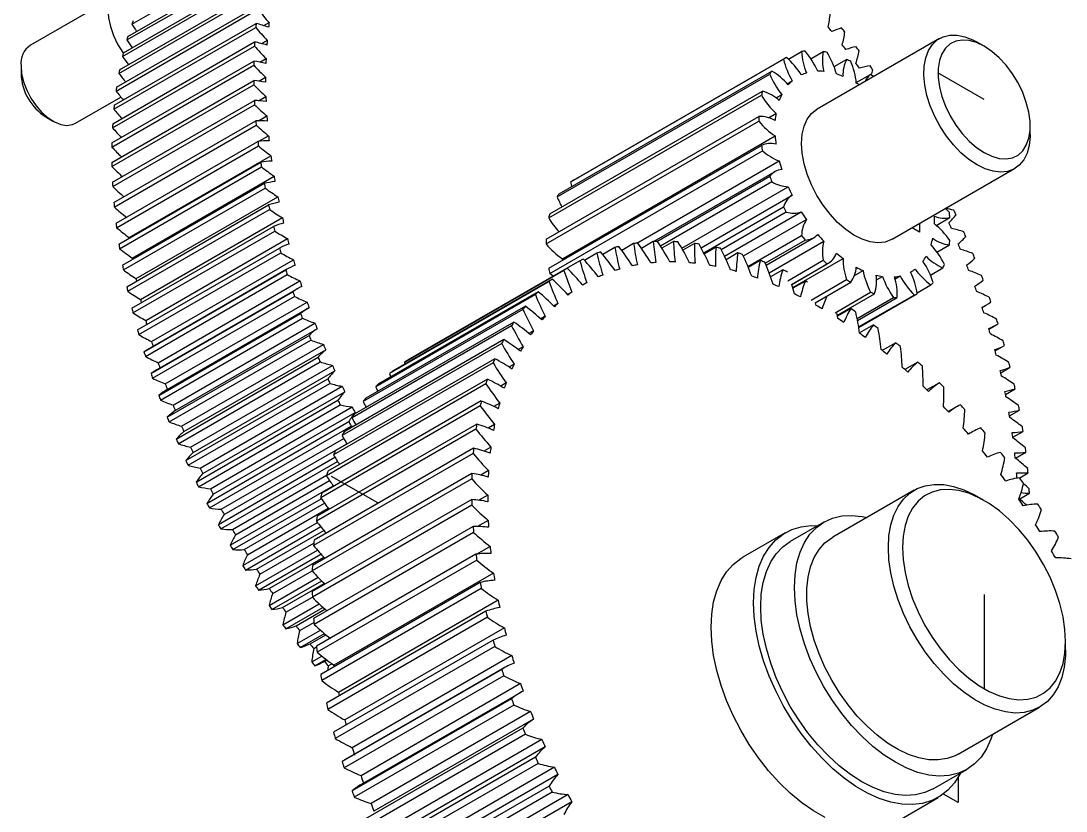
# Model space of a CAD drawing. Header units: millimetres. Extents: x 15 to 205, y 5 to 292.
# Drawn here: x 138.24 to 179.93, y 133.03 to 164.57 of the extents above; entities that cross this region are included whole.
import ezdxf

# ---------------------------------------------------------------- set-up
doc = ezdxf.new("R2010")
doc.units = ezdxf.units.MM

msp = doc.modelspace()

# ---------------------------------------------------------------- linework, layer by layer
at = {"color": 7, "linetype": 'Continuous', "lineweight": 25}
for p, q in [((142.665, 164.433), (148.322, 167.698)), ((142.506, 163.941), (148.163, 167.207)), ((142.465, 163.803), (148.122, 167.069)), ((142.293, 163.148), (147.95, 166.413)), ((142.328, 163.291), (147.985, 166.557)), ((142.15, 162.468), (147.807, 165.733)), ((142.179, 162.616), (147.836, 165.882)), ((141.755, 165.407), (138.619, 163.596)), ((142.058, 161.918), (147.715, 165.184)), ((142.036, 161.765), (147.693, 165.03)), ((141.951, 161.04), (147.608, 164.305)), ((141.967, 161.198), (147.624, 164.464)), ((147.933, 164.375), (148.141, 164.495)), ((174.874, 163.865), (169.995, 161.048)), ((141.895, 160.294), (147.552, 163.56)), ((141.905, 160.457), (147.562, 163.723)), ((147.842, 163.658), (148.066, 163.787)), ((176.657, 163.553), (176.374, 163.716)), ((147.777, 162.919), (148.019, 163.059)), ((160.171, 158.139), (168.656, 163.038)), ((160.282, 158.212), (168.767, 163.11)), ((168.851, 163.036), (169.38, 163.342)), ((169.747, 163.056), (170.237, 163.339)), ((170.672, 162.74), (171.174, 163.029)), ((138.246, 162.772), (138.246, 162.446)), ((141.869, 159.53), (147.526, 162.796)), ((141.872, 159.697), (147.529, 162.962)), ((141.869, 158.918), (147.526, 162.184)), ((147.736, 162.161), (148.001, 162.314)), ((159.625, 157.547), (168.11, 162.445)), ((159.703, 157.666), (168.188, 162.565)), ((168.804, 162.058), (169.001, 162.172)), ((171.559, 162.101), (172.13, 162.431)), ((141.872, 158.748), (147.529, 162.014)), ((159.332, 156.862), (167.817, 161.76)), ((140.419, 160.479), (142.231, 161.525)), ((141.895, 158.123), (147.552, 161.389)), ((147.717, 161.381), (148.012, 161.552)), ((159.291, 156.703), (167.777, 161.601)), ((168.361, 161.492), (168.588, 161.623)), ((141.905, 157.95), (147.562, 161.215)), ((139.236, 160.731), (139.519, 160.568)), ((141.951, 157.314), (147.608, 160.579)), ((147.717, 160.582), (148.051, 160.774)), ((159.192, 155.849), (167.677, 160.748)), ((159.192, 155.661), (167.677, 160.56)), ((168.056, 160.7), (168.357, 160.874)), ((141.967, 157.137), (147.624, 160.403)), ((178.495, 160.042), (178.495, 160.368)), ((142.036, 156.491), (147.693, 159.756)), ((147.732, 159.76), (148.119, 159.983)), ((159.839, 155.075), (168.324, 159.973)), ((142.058, 156.311), (147.715, 159.577)), ((159.291, 154.692), (167.777, 159.591)), ((159.332, 154.487), (167.817, 159.385)), ((142.15, 155.656), (147.807, 158.921)), ((142.558, 155.914), (148.214, 159.18)), ((162.804, 155.695), (168.489, 158.977)), ((142.179, 155.474), (147.836, 158.74)), ((168.315, 158.544), (163.486, 155.756)), ((172.994, 155.852), (177.873, 158.668)), ((142.293, 154.811), (147.95, 158.076)), ((142.682, 155.1), (148.339, 158.366)), ((163.604, 155.761), (168.11, 158.362)), ((163.745, 155.587), (168.188, 158.152)), ((142.328, 154.627), (147.985, 157.893)), ((164.597, 155.495), (168.844, 157.947)), ((165.369, 155.509), (169.001, 157.606)), ((142.465, 153.957), (148.122, 157.222)), ((142.834, 154.277), (148.491, 157.543)), ((142.506, 153.772), (148.163, 157.037)), ((165.477, 155.304), (168.656, 157.139)), ((166.174, 155.441), (168.767, 156.938)), ((166.301, 155.18), (169.365, 156.949)), ((142.665, 153.096), (148.322, 156.362)), ((143.013, 153.446), (148.67, 156.712)), ((167.057, 155.182), (169.571, 156.633)), ((174.083, 156.48), (174.083, 156.139)), ((174.747, 156.402), (175.292, 156.717)), ((142.712, 152.91), (148.369, 156.175)), ((167.237, 154.762), (169.38, 155.999)), ((167.963, 154.819), (169.855, 155.912)), ((174.083, 156.139), (173.788, 156.31)), ((142.893, 152.23), (148.55, 155.496)), ((143.22, 152.609), (148.877, 155.875)), ((161.929, 155.522), (161.448, 155.245)), ((162.68, 155.677), (162.206, 155.404)), ((163.462, 155.755), (162.994, 155.485)), ((164.273, 155.757), (163.807, 155.488)), ((165.108, 155.682), (164.644, 155.414)), ((165.965, 155.531), (165.499, 155.262)), ((167.93, 154.902), (169.518, 155.818)), ((168.08, 154.514), (170.262, 155.774)), ((174.778, 155.338), (175.272, 155.623)), ((142.946, 152.043), (148.603, 155.308)), ((161.214, 155.292), (160.722, 155.008)), ((166.839, 155.305), (166.369, 155.033)), ((169.025, 153.925), (171.03, 155.083)), ((143.454, 151.768), (149.111, 155.034)), ((160.031, 154.696), (153.667, 151.022)), ((160.536, 154.987), (154.172, 151.314)), ((167.728, 155.003), (167.251, 154.728)), ((168.823, 154.196), (170.237, 155.012)), ((168.978, 154.048), (170.392, 154.864)), ((168.986, 154.05), (170.44, 154.889)), ((174.519, 154.422), (175.014, 154.708)), ((143.149, 151.36), (148.806, 154.626)), ((148.849, 154.651), (143.192, 151.385)), ((143.208, 151.172), (148.865, 154.438)), ((159.428, 154.261), (153.064, 150.587)), ((159.899, 154.609), (153.535, 150.935)), ((168.626, 154.629), (168.141, 154.348)), ((169.759, 153.425), (171.174, 154.241)), ((171.49, 154.408), (171.828, 154.603)), ((172.365, 154.227), (172.604, 154.366)), ((173.109, 154.268), (173.311, 154.384)), ((173.72, 154.539), (173.744, 154.553)), ((149.314, 153.898), (143.657, 150.633)), ((143.714, 150.924), (149.371, 154.19)), ((159.306, 154.16), (152.942, 150.486)), ((160.731, 154.068), (160.649, 154.02)), ((169.53, 154.182), (169.034, 153.895)), ((169.922, 153.319), (171.336, 154.136)), ((173.985, 153.71), (174.535, 154.027)), ((143.432, 150.488), (149.089, 153.754)), ((143.496, 150.3), (149.153, 153.566)), ((158.759, 153.64), (152.395, 149.966)), ((158.871, 153.756), (152.507, 150.083)), ((160.215, 153.735), (160.048, 153.639)), ((170.716, 152.919), (172.13, 153.735)), ((170.804, 152.82), (172.29, 153.678)), ((171.592, 152.686), (173.046, 153.525)), ((171.608, 152.605), (173.194, 153.52)), ((171.654, 152.348), (173.865, 153.625)), ((171.658, 152.325), (173.991, 153.672)), ((144.001, 150.079), (149.658, 153.344)), ((144.08, 149.858), (149.736, 153.124)), ((158.26, 153.053), (151.896, 149.379)), ((158.362, 153.184), (151.998, 149.51)), ((159.661, 153.289), (159.489, 153.19)), ((171.343, 153.082), (170.812, 152.776)), ((176.576, 153.13), (176.705, 153.204)), ((143.741, 149.616), (149.398, 152.882)), ((143.811, 149.428), (149.468, 152.694)), ((159.151, 152.776), (158.973, 152.674)), ((144.312, 149.234), (149.969, 152.499)), ((144.398, 149.013), (150.055, 152.279)), ((157.812, 152.401), (151.448, 148.727)), ((157.903, 152.545), (151.539, 148.871)), ((158.687, 152.2), (158.502, 152.093)), ((172.243, 152.433), (171.69, 152.114)), ((176.849, 152.266), (177.17, 152.452)), ((144.076, 148.745), (149.733, 152.011)), ((144.152, 148.558), (149.808, 151.823)), ((157.497, 151.844), (151.133, 148.17)), ((143.149, 151.36), (143.192, 151.385)), ((144.649, 148.391), (150.306, 151.656)), ((144.741, 148.171), (150.398, 151.437)), ((157.417, 151.687), (151.053, 148.013)), ((158.273, 151.562), (158.079, 151.45)), ((173.133, 151.722), (172.596, 151.411)), ((177.097, 151.393), (177.468, 151.607)), ((144.436, 147.877), (150.093, 151.143)), ((144.517, 147.691), (150.174, 150.956)), ((157.076, 150.914), (150.712, 147.24)), ((157.144, 151.083), (150.78, 147.409)), ((153.535, 150.935), (153.556, 150.871)), ((174.011, 150.951), (173.495, 150.653)), ((145.01, 147.551), (150.666, 150.817)), ((145.108, 147.333), (150.764, 150.599)), ((157.909, 150.866), (157.705, 150.748)), ((177.318, 150.522), (177.696, 150.741)), ((144.821, 147.014), (150.478, 150.28)), ((144.907, 146.828), (150.564, 150.094)), ((156.79, 150.084), (150.426, 146.411)), ((156.846, 150.265), (150.482, 146.592)), ((157.597, 150.114), (157.38, 149.989)), ((174.872, 150.124), (174.373, 149.837)), ((145.394, 146.717), (151.051, 149.983)), ((145.498, 146.501), (151.155, 149.766)), ((177.508, 149.656), (177.896, 149.88)), ((145.23, 146.157), (150.887, 149.422)), ((145.321, 145.973), (150.978, 149.238)), ((156.605, 149.395), (150.241, 145.721)), ((157.338, 149.309), (157.106, 149.175)), ((145.801, 145.89), (151.458, 149.156)), ((145.911, 145.675), (151.567, 148.941)), ((156.561, 149.203), (150.198, 145.529)), ((175.578, 149.173), (175.225, 148.969)), ((177.67, 148.796), (178.068, 149.027)), ((145.662, 145.307), (151.319, 148.573)), ((156.422, 148.475), (150.058, 144.801)), ((157.135, 148.456), (156.882, 148.31)), ((145.758, 145.125), (151.415, 148.391)), ((156.391, 148.273), (150.027, 144.599)), ((176.126, 148.13), (176.03, 148.074)), ((177.801, 147.945), (178.211, 148.181)), ((146.23, 145.071), (151.119, 147.894)), ((146.345, 144.859), (151.24, 147.685)), ((146.116, 144.468), (150.765, 147.152)), ((156.279, 147.298), (149.915, 143.625)), ((156.298, 147.509), (149.934, 143.835)), ((156.986, 147.557), (156.708, 147.397)), ((177.913, 147.109), (178.326, 147.347)), ((146.217, 144.288), (150.874, 146.977)), ((146.68, 144.262), (150.431, 146.428)), ((156.232, 146.503), (149.868, 142.829)), ((156.894, 146.617), (156.583, 146.438)), ((178.076, 146.33), (178.411, 146.523)), ((146.591, 143.639), (150.699, 146.01)), ((146.801, 144.053), (150.554, 146.219)), ((156.226, 146.283), (149.862, 142.61)), ((146.697, 143.462), (150.221, 145.496)), ((156.858, 145.639), (156.503, 145.434)), ((173.874, 145.836), (170.621, 143.959)), ((176.657, 145.425), (176.374, 145.589)), ((178.076, 145.488), (178.466, 145.714)), ((147.15, 143.465), (150.354, 145.314)), ((147.276, 143.258), (150.501, 145.12)), ((156.226, 145.459), (149.862, 141.785)), ((156.232, 145.233), (149.868, 141.559)), ((147.087, 142.823), (150.069, 144.544)), ((147.197, 142.648), (150.198, 144.381)), ((156.279, 144.383), (149.915, 140.709)), ((156.879, 144.629), (156.458, 144.386)), ((170.271, 144.565), (168.928, 143.789)), ((147.64, 142.68), (150.323, 144.229)), ((156.298, 144.15), (149.934, 140.476)), ((168.728, 144.136), (167.031, 143.156)), ((147.603, 142.021), (150.068, 143.444)), ((147.771, 142.478), (149.923, 143.72)), ((156.956, 143.589), (156.428, 143.284)), ((147.717, 141.85), (150.207, 143.287)), ((148.148, 141.91), (150.32, 143.164)), ((156.391, 143.279), (150.027, 139.605)), ((156.422, 143.041), (150.058, 139.367)), ((148.284, 141.711), (149.862, 142.622)), ((148.137, 141.235), (150.092, 142.363)), ((148.254, 141.067), (150.239, 142.213)), ((156.561, 142.152), (150.198, 138.478)), ((157.09, 142.524), (150.726, 138.851)), ((148.674, 141.156), (150.337, 142.116)), ((156.605, 141.909), (150.241, 138.236)), ((148.814, 140.962), (149.868, 141.57)), ((157.279, 141.44), (150.915, 137.766)), ((148.689, 140.466), (150.133, 141.299)), ((148.81, 140.302), (150.288, 141.155)), ((149.217, 140.419), (150.368, 141.083)), ((156.79, 141.006), (150.426, 137.333)), ((149.361, 140.23), (149.927, 140.556)), ((156.846, 140.761), (150.482, 137.087)), ((149.257, 139.715), (150.184, 140.251)), ((149.381, 139.556), (150.346, 140.113)), ((149.774, 139.701), (150.405, 140.065)), ((157.523, 140.341), (151.159, 136.667)), ((157.076, 139.848), (150.712, 136.174)), ((179.909, 139.465), (179.909, 139.792)), ((149.922, 139.517), (150.03, 139.579)), ((157.144, 139.6), (150.78, 135.926)), ((157.82, 139.231), (151.456, 135.557)), ((149.84, 138.985), (150.24, 139.216)), ((149.968, 138.831), (150.408, 139.084)), ((150.347, 139.003), (150.442, 139.058)), ((150.498, 138.824), (150.644, 138.909)), ((157.417, 138.68), (151.053, 135.006)), ((157.497, 138.431), (151.133, 134.757)), ((157.547, 138.761), (151.183, 135.087)), ((158.171, 138.115), (151.807, 134.441)), ((158.176, 137.764), (151.813, 134.09)), ((157.812, 137.509), (151.448, 133.836)), ((157.903, 137.26), (151.539, 133.586)), ((175.621, 135.298), (178.873, 137.176)), ((158.572, 136.998), (152.208, 133.324)), ((158.26, 136.34), (151.896, 132.666)), ((158.687, 136.7), (152.323, 133.027)), ((158.362, 136.092), (151.998, 132.418)), ((159.022, 135.885), (152.658, 132.211)), ((159.151, 135.589), (152.787, 131.915)), ((158.759, 135.178), (152.395, 131.504)), ((158.871, 134.931), (152.507, 131.258)), ((159.52, 134.78), (153.156, 131.106)), ((174.627, 133.916), (175.971, 134.692)), ((159.661, 134.488), (153.297, 130.814)), ((175.623, 134.378), (175.623, 133.367)), ((159.306, 134.026), (152.942, 130.353)), ((159.428, 133.783), (153.064, 130.11)), ((160.063, 133.689), (153.699, 130.015)), ((160.215, 133.401), (153.851, 129.727)), ((173.13, 132.59), (174.827, 133.57)), ((175.623, 133.367), (175.034, 133.707))]:
    msp.add_line(p, q, dxfattribs=at)
at = {"color": 7, "linetype": 'Continuous'}
for p, q in [((176.656, 161.43), (174.818, 162.491)), ((150.621, 146.4), (152.459, 145.338)), ((176.656, 141.669), (176.656, 137.913))]:
    msp.add_line(p, q, dxfattribs=at)
at = {"color": 7, "linetype": 'Continuous', "lineweight": 25, "flags": 128}
for points in [[(142.146, 165.979), (142.099, 165.949), (141.934, 165.792), (141.811, 165.579), (141.736, 165.318), (141.711, 165.017), (141.736, 164.688), (141.811, 164.34), (141.934, 163.986), (142.099, 163.638), (142.301, 163.308), (142.324, 163.275)], [(176.374, 158.817), (176.05, 159.032), (175.734, 159.3), (175.432, 159.615), (175.153, 159.967), (174.903, 160.351), (174.687, 160.755), (174.51, 161.172), (174.377, 161.591), (174.291, 162.002), (174.254, 162.396), (174.266, 162.764), (174.328, 163.096), (174.438, 163.386), (174.593, 163.626), (174.79, 163.81), (175.024, 163.935), (175.29, 163.998), (175.581, 163.996), (175.89, 163.931), (176.211, 163.803), (176.374, 163.716)], [(176.656, 159.307), (176.959, 159.161), (177.253, 159.077), (177.531, 159.057), (177.786, 159.102), (178.009, 159.211), (178.196, 159.38), (178.34, 159.605), (178.439, 159.88), (178.489, 160.197), (178.489, 160.547), (178.439, 160.922), (178.34, 161.311), (178.196, 161.702), (178.009, 162.087), (177.786, 162.453), (177.531, 162.792), (177.253, 163.093), (176.959, 163.349), (176.656, 163.553), (176.354, 163.698), (176.059, 163.782), (175.781, 163.802), (175.527, 163.757), (175.304, 163.648), (175.117, 163.479), (174.973, 163.254), (174.874, 162.98), (174.824, 162.663), (174.824, 162.312), (174.874, 161.937), (174.973, 161.549), (175.117, 161.157), (175.304, 160.773), (175.527, 160.406), (175.781, 160.068), (176.059, 159.766), (176.354, 159.51), (176.656, 159.307)], [(138.246, 162.772), (138.272, 162.461), (138.35, 162.133), (138.475, 161.801), (138.642, 161.478), (138.846, 161.179), (139.077, 160.914), (139.326, 160.696), (139.584, 160.532), (139.838, 160.43), (140.08, 160.394), (140.298, 160.425), (140.419, 160.479)], [(172.994, 155.852), (172.962, 155.834), (172.707, 155.74), (172.422, 155.711), (172.115, 155.749), (171.793, 155.852), (171.464, 156.018), (171.136, 156.243), (170.816, 156.521), (170.513, 156.845), (170.233, 157.209), (169.984, 157.602), (169.771, 158.016), (169.6, 158.441), (169.475, 158.865), (169.399, 159.28), (169.373, 159.674), (169.399, 160.039), (169.475, 160.366), (169.6, 160.646), (169.771, 160.873), (169.984, 161.042), (169.995, 161.048)], [(178.495, 160.042), (178.493, 159.949), (178.456, 159.598), (178.37, 159.286), (178.237, 159.02), (178.061, 158.807), (177.845, 158.652), (177.594, 158.558), (177.315, 158.528), (177.014, 158.561), (176.697, 158.659), (176.374, 158.817)], [(160.217, 157.963), (160.198, 158.031), (160.171, 158.139)], [(159.843, 155.011), (159.841, 155.035), (159.839, 155.075)], [(159.47, 154.372), (159.414, 154.416), (159.332, 154.487)], [(169.965, 153.208), (169.939, 153.316), (169.936, 153.328)], [(170.83, 152.685), (170.809, 152.792), (170.789, 152.892)], [(152.942, 150.486), (152.982, 150.376), (152.988, 150.36)], [(152.395, 149.966), (152.44, 149.857), (152.472, 149.783)], [(151.493, 148.378), (151.475, 148.381), (151.415, 148.391)], [(172.838, 143.547), (172.863, 144.016), (172.937, 144.449), (173.059, 144.841), (173.228, 145.186), (173.441, 145.48), (173.695, 145.718), (173.987, 145.896), (174.312, 146.013), (174.667, 146.067), (175.045, 146.057), (175.442, 145.982), (175.852, 145.845), (176.269, 145.648), (176.374, 145.589)], [(173.404, 143.547), (173.429, 143.062), (173.506, 142.554), (173.632, 142.033), (173.806, 141.505), (174.025, 140.981), (174.285, 140.467), (174.583, 139.972), (174.914, 139.504), (175.271, 139.07), (175.651, 138.677), (176.047, 138.332), (176.452, 138.039), (176.861, 137.803), (177.266, 137.628), (177.662, 137.517), (178.041, 137.471), (178.399, 137.492), (178.73, 137.578), (179.028, 137.729), (179.288, 137.943), (179.507, 138.214), (179.681, 138.541), (179.807, 138.917), (179.883, 139.336), (179.909, 139.792), (179.883, 140.277), (179.807, 140.785), (179.681, 141.306), (179.507, 141.833), (179.288, 142.358), (179.028, 142.872), (178.73, 143.367), (178.399, 143.835), (178.041, 144.269), (177.662, 144.661), (177.266, 145.007), (176.861, 145.3), (176.452, 145.536), (176.047, 145.711), (175.651, 145.822), (175.271, 145.868), (174.914, 145.847), (174.583, 145.76), (174.285, 145.609), (174.025, 145.396), (173.806, 145.124), (173.632, 144.798), (173.506, 144.422), (173.429, 144.003), (173.404, 143.547)], [(176.989, 136.088), (176.925, 135.895), (176.752, 135.513), (176.534, 135.182), (176.272, 134.907), (175.971, 134.692), (175.634, 134.539), (175.265, 134.45), (174.87, 134.425), (174.452, 134.467), (174.018, 134.573), (173.572, 134.743), (173.121, 134.974), (172.67, 135.264), (172.224, 135.609), (171.79, 136.004), (171.372, 136.445), (170.977, 136.925), (170.608, 137.44), (170.271, 137.983), (169.97, 138.546), (169.708, 139.122), (169.49, 139.705), (169.317, 140.287), (169.191, 140.861), (169.116, 141.419), (169.09, 141.955), (169.116, 142.462), (169.191, 142.932), (169.317, 143.362), (169.49, 143.744), (169.708, 144.075), (169.97, 144.349), (170.271, 144.565), (170.608, 144.718), (170.977, 144.807), (171.372, 144.831), (171.79, 144.79), (171.99, 144.749)], [(175.714, 134.543), (175.692, 134.501), (175.473, 134.151), (175.211, 133.856), (174.909, 133.62), (174.57, 133.445), (174.198, 133.333), (173.798, 133.286), (173.374, 133.304), (172.931, 133.387), (172.475, 133.535), (172.011, 133.744), (171.544, 134.014), (171.08, 134.34), (170.623, 134.72), (170.181, 135.147), (169.757, 135.618), (169.357, 136.128), (168.985, 136.669), (168.646, 137.235), (168.344, 137.821), (168.081, 138.418), (167.863, 139.021), (167.69, 139.622), (167.565, 140.214), (167.489, 140.79), (167.464, 141.343), (167.489, 141.867), (167.565, 142.355), (167.69, 142.803), (167.863, 143.204), (168.081, 143.554), (168.344, 143.849), (168.646, 144.086), (168.985, 144.261), (169.357, 144.373), (169.757, 144.42), (170.014, 144.416)], [(175.621, 135.298), (175.507, 135.238), (175.182, 135.121), (174.828, 135.068), (174.45, 135.078), (174.053, 135.152), (173.643, 135.289), (173.226, 135.487), (172.807, 135.743), (172.393, 136.054), (171.989, 136.414), (171.6, 136.82), (171.234, 137.266), (170.893, 137.744), (170.584, 138.249), (170.311, 138.773), (170.077, 139.31), (169.885, 139.85), (169.739, 140.388), (169.641, 140.915), (169.592, 141.424), (169.592, 141.908), (169.641, 142.359), (169.739, 142.773), (169.885, 143.142), (170.077, 143.462), (170.311, 143.728), (170.584, 143.937), (170.621, 143.959)], [(174.627, 133.916), (174.29, 133.763), (173.922, 133.674), (173.526, 133.65), (173.109, 133.691), (172.674, 133.797), (172.229, 133.967), (171.777, 134.199), (171.326, 134.488), (170.881, 134.833), (170.446, 135.228), (170.029, 135.669), (169.633, 136.15), (169.264, 136.665), (168.927, 137.207), (168.626, 137.77), (168.365, 138.347), (168.146, 138.93), (167.973, 139.512), (167.848, 140.086), (167.772, 140.644), (167.747, 141.18), (167.772, 141.686), (167.848, 142.157), (167.973, 142.586), (168.146, 142.969), (168.365, 143.299), (168.626, 143.574), (168.927, 143.789), (168.928, 143.789)], [(179.909, 139.465), (179.903, 139.227), (179.853, 138.775), (179.755, 138.362), (179.609, 137.992), (179.418, 137.673), (179.184, 137.406), (178.91, 137.198), (178.601, 137.05), (178.261, 136.964), (177.894, 136.942), (177.506, 136.985), (177.102, 137.091), (176.688, 137.258), (176.269, 137.486), (175.852, 137.77), (175.442, 138.106), (175.045, 138.49), (174.667, 138.916), (174.312, 139.379), (173.987, 139.871), (173.695, 140.387), (173.441, 140.918), (173.228, 141.458), (173.059, 141.998), (172.937, 142.531), (172.863, 143.05), (172.838, 143.547)], [(170.314, 132.765), (169.847, 133.034), (169.382, 133.361), (168.926, 133.74), (168.484, 134.168), (168.06, 134.639), (167.66, 135.148), (167.288, 135.689), (166.949, 136.256), (166.646, 136.841), (166.384, 137.439), (166.166, 138.042), (165.993, 138.642), (165.868, 139.234), (165.792, 139.81), (165.767, 140.363), (165.792, 140.887), (165.868, 141.376), (165.993, 141.823), (166.166, 142.224), (166.384, 142.575), (166.646, 142.87), (166.949, 143.106), (167.031, 143.156)], [(150.726, 138.851), (150.731, 138.815), (150.735, 138.788)]]:
    msp.add_lwpolyline(points, dxfattribs=at)
at = {"color": 7, "linetype": 'Continuous', "lineweight": 25}
for centre, radius, start, end in [((158.442, 173.563), 13.724, 218.4427, 221.3584), ((164.286, 165.545), 6.274, 348.743, 353.6567), ((153.983, 160.5), 11.981, 160.1682, 160.8397), ((155.156, 172.41), 14.82, 212.5637, 213.9038), ((164.919, 162.648), 17.391, 174.0086, 174.5324), ((157.842, 172.88), 13.352, 219.9583, 222.9279), ((146.233, 159.05), 5.589, 70.2876, 75.595), ((164.267, 162.434), 16.257, 172.7175, 173.3666), ((143.761, 142.723), 34.324, 38.5974, 38.9918), ((171.808, 161.431), 2.968, 106.1828, 114.2776), ((142.844, 142.136), 35.806, 37.88, 38.2037), ((154.872, 160.212), 12.916, 163.2202, 163.8589), ((165.35, 165.019), 5.824, 345.9766, 351.1402), ((139.142, 162.863), 0.901, 125.5137, 185.7985), ((154.613, 172.002), 14.656, 214.0161, 215.4861), ((166.187, 162.548), 18.662, 176.3917, 176.8915), ((157.244, 172.135), 12.94, 221.5002, 224.5324), ((146.536, 158.642), 5.183, 73.005, 78.5863), ((165.468, 162.313), 17.464, 175.1606, 175.7794), ((143.189, 142.275), 35.051, 37.0999, 37.4889), ((172.191, 160.543), 3.059, 102.0575, 109.99), ((142.296, 141.719), 36.494, 36.3919, 36.7115), ((155.851, 159.95), 13.929, 166.1227, 166.73), ((154.052, 171.528), 14.439, 215.4787, 217.0863), ((166.721, 162.24), 18.719, 177.491, 178.0819), ((169.698, 161.562), 1.806, 121.0078, 125.2339), ((171.792, 163.787), 3.225, 193.44, 210.0589), ((166.722, 160.762), 3.114, 31.9336, 48.9451), ((169.766, 161.315), 2.063, 96.9078, 100.7748), ((172.055, 163.491), 2.679, 183.1855, 202.0067), ((166.899, 161.173), 3.414, 23.9077, 39.9033), ((172.184, 163.004), 1.975, 170.2409, 193.3348), ((169.717, 160.364), 3.021, 77.0758, 80.075), ((167.586, 161.573), 3.3, 15.3532, 31.7187), ((172.357, 162.425), 1.328, 152.9593, 183.1161), ((169.174, 158.865), 4.619, 62.0931, 64.3526), ((166.38, 164.449), 5.402, 343.067, 348.4963), ((156.914, 159.721), 15.017, 168.8827, 169.4604), ((167.502, 162.497), 19.978, 178.6668, 179.1443), ((156.653, 171.329), 12.495, 223.0727, 226.1765), ((146.838, 158.205), 4.807, 75.8632, 81.7315), ((168.761, 161.816), 2.813, 5.4939, 23.7092), ((142.703, 141.914), 35.656, 35.6209, 36.0055), ((172.553, 159.617), 3.184, 98.0533, 105.777), ((141.842, 141.391), 37.054, 34.9203, 35.2366), ((167.173, 163.894), 5.214, 343.3604, 345.6625), ((140.381, 162.535), 2.136, 182.395, 237.5996), ((153.472, 170.985), 14.168, 216.9554, 218.7102), ((168.852, 162.497), 21.329, 180.8422, 181.2994), ((147.14, 157.737), 4.464, 78.8697, 85.0355), ((168.014, 162.215), 20.013, 179.7174, 180.2826), ((170.018, 161.278), 2.237, 144.8828, 148.547), ((171.281, 163.739), 3.425, 202.1943, 218.1547), ((166.925, 160.398), 2.508, 40.0743, 59.7437), ((170.067, 160.961), 1.613, 131.3668, 139.3228), ((170.012, 161.01), 1.542, 106.6072, 114.8075), ((170.072, 160.512), 2.046, 84.6634, 91.4537), ((169.849, 159.458), 3.126, 67.7946, 72.9118), ((172.612, 161.825), 0.775, 128.5128, 154.8256), ((168.151, 157.278), 6.51, 51.0897, 52.3232), ((158.054, 159.53), 16.173, 171.5085, 172.0583), ((152.866, 170.363), 13.828, 218.4487, 220.3649), ((156.075, 170.465), 12.019, 224.6804, 227.8656), ((171.059, 160.848), 3.368, 164.2951, 167.0844), ((167.309, 160.033), 1.8, 49.0276, 73.6069), ((169.244, 158.233), 4.495, 57.3067, 58.9742), ((170.226, 162.548), 22.703, 182.9264, 183.365), ((147.443, 157.237), 4.154, 82.0311, 88.5004), ((169.336, 162.24), 21.335, 181.8483, 182.3898), ((170.547, 163.218), 3.207, 210.2754, 226.9541), ((170.617, 160.619), 2.264, 153.6815, 160.0274), ((159.262, 159.383), 17.391, 174.0086, 174.5324), ((152.264, 169.683), 13.456, 219.9649, 222.0545), ((155.516, 169.547), 11.519, 226.3283, 229.6051), ((147.752, 156.705), 3.877, 85.3519, 92.1254), ((171.609, 162.648), 24.09, 184.9273, 185.3488), ((170.673, 162.313), 22.675, 183.8917, 184.4117), ((172.768, 160.654), 5.091, 178.9412, 181.0588), ((167.724, 159.554), 1.195, 59.8575, 92.2435), ((169.756, 162.204), 2.65, 218.3396, 237.2957), ((171.79, 160.328), 3.476, 170.9558, 175.7233), ((160.53, 159.282), 18.662, 176.3917, 176.8915), ((151.662, 168.937), 13.042, 221.5071, 223.7869), ((154.981, 168.58), 10.999, 228.0217, 231.4009), ((161.845, 159.232), 19.978, 178.6668, 179.1443), ((148.067, 156.141), 3.635, 88.8343, 95.9058), ((172.988, 162.796), 25.477, 186.8522, 187.2583), ((172.013, 162.434), 24.02, 185.8554, 186.3558), ((168.141, 158.861), 0.816, 74.615, 116.516), ((173.368, 160.328), 5.057, 184.0184, 187.7317), ((151.064, 168.128), 12.589, 223.0799, 225.5692), ((154.475, 167.566), 10.465, 229.7659, 233.2592), ((174.701, 160.848), 7.037, 190.2942, 192.0007), ((169.142, 160.809), 1.945, 227.0553, 250.3888), ((163.196, 159.232), 21.329, 180.8422, 181.2994), ((148.392, 155.545), 3.426, 92.477, 99.8322), ((174.348, 162.987), 26.85, 188.7083, 189.1005), ((173.342, 162.598), 25.359, 187.7466, 188.2292), ((174.877, 160.619), 6.595, 194.4166, 197.5272), ((150.476, 167.259), 12.102, 224.6877, 227.4098), ((154.003, 166.512), 9.922, 231.567, 235.1866), ((168.66, 157.948), 0.689, 95.9914, 142.9726), ((164.569, 159.282), 22.703, 182.9264, 183.365), ((148.731, 154.919), 3.252, 96.2747, 103.8902), ((175.675, 163.216), 28.197, 190.5022, 190.8818), ((174.646, 162.802), 26.679, 189.5722, 190.0387), ((161.213, 156.664), 1.806, 121.0078, 125.2339), ((176.237, 161.278), 8.634, 199.7332, 201.2223), ((168.892, 159.251), 1.305, 237.37, 267.8943), ((149.878, 166.302), 11.547, 226.3304, 229.3228), ((153.57, 165.422), 9.375, 233.4312, 237.1904), ((161.533, 156.379), 2.237, 144.8828, 148.547), ((169.433, 156.926), 0.806, 122.383, 164.6411), ((175.822, 160.961), 7.601, 203.3601, 206.1898), ((165.952, 159.383), 24.09, 184.9273, 185.3488), ((149.087, 154.264), 3.112, 100.2174, 108.0601), ((176.956, 163.478), 29.505, 192.2401, 192.6084), ((175.912, 163.041), 27.967, 191.3386, 191.7907), ((162.779, 158.832), 3.406, 202.1802, 209.7191), ((149.324, 165.314), 10.999, 228.0217, 231.4009), ((153.181, 164.301), 8.829, 235.3652, 239.2779), ((162.574, 155.95), 3.368, 164.2951, 167.0844), ((176.885, 161.562), 9.343, 208.2541, 209.6669), ((169.051, 157.764), 0.874, 251.0738, 291.0786), ((175.933, 161.009), 7.722, 211.724, 214.5241), ((175.061, 157.662), 0.974, 246.562, 283.7448), ((170.434, 156.615), 4.242, 357.9125, 2.0875), ((173.244, 154.996), 2.792, 43.4195, 48.0595), ((174.07, 152.077), 5.122, 74.3237, 78.0036), ((173.032, 158.786), 3.185, 314.2331, 321.9559), ((169.245, 156.195), 6.07, 4.9333, 6.8168), ((141.892, 141.301), 37.056, 24.7635, 25.0798), ((167.331, 159.53), 25.477, 186.8522, 187.2583), ((149.463, 153.581), 3.006, 104.2901, 112.3173), ((178.178, 163.766), 30.76, 193.9279, 194.2861), ((177.126, 163.309), 29.211, 193.0519, 193.4911), ((162.148, 158.381), 3.313, 210.4306, 222.4499), ((170.554, 155.991), 1.174, 146.8563, 179.6242), ((172.845, 154.131), 2.961, 34.2704, 51.8675), ((142.775, 141.785), 35.658, 23.9947, 24.3792), ((148.818, 164.301), 10.465, 229.7659, 233.2592), ((152.838, 163.156), 8.288, 237.3762, 241.4571), ((176.531, 161.314), 8.91, 216.625, 218.0831), ((169.506, 156.513), 0.695, 270.9587, 317.6536), ((175.298, 160.511), 6.914, 220.2359, 223.2502), ((174.132, 151.025), 5.4, 71.5084, 76.9388), ((173.653, 158.009), 3.06, 310.0204, 317.9523), ((142.402, 141.53), 36.497, 23.2887, 23.6082), ((168.691, 159.721), 26.85, 188.7083, 189.1005), ((149.865, 152.875), 2.932, 108.4722, 116.6327), ((179.327, 164.072), 31.949, 195.5711, 195.9203), ((178.276, 163.597), 30.397, 194.7177, 195.1454), ((164.282, 155.755), 5.091, 178.9412, 181.0588), ((161.27, 157.305), 2.65, 218.3396, 237.2957), ((163.721, 148.693), 7.061, 103.3908, 104.7037), ((172.166, 157.37), 10.402, 190.2316, 195.0926), ((151.866, 147.659), 12.919, 33.5041, 37.7111), ((163.817, 148.193), 7.57, 97.3873, 98.6407), ((172.31, 156.946), 9.713, 187.5103, 192.5988), ((152.137, 148.064), 13.151, 31.3364, 35.4938), ((163.877, 147.513), 8.252, 91.6959, 92.8792), ((172.429, 156.483), 8.996, 184.6398, 189.9952), ((152.54, 148.474), 13.273, 29.1763, 33.3082), ((172.537, 155.987), 8.268, 181.5963, 187.2621), ((163.869, 146.656), 9.11, 86.3511, 87.4588), ((153.081, 148.879), 13.281, 27.0114, 31.1416), ((172.648, 155.466), 7.543, 178.3542, 184.3776), ((163.766, 145.631), 10.141, 81.365, 82.3963), ((153.763, 149.272), 13.176, 24.8295, 28.9815), ((172.773, 154.922), 6.835, 174.8853, 181.3179), ((163.547, 144.451), 11.341, 76.7323, 77.6896), ((154.583, 149.642), 12.961, 22.6178, 26.8157), ((171.979, 155.337), 1.772, 165.7243, 190.5664), ((171.857, 156.452), 2.807, 342.9402, 348.4392), ((172.055, 153.357), 3.367, 26.276, 42.4204), ((175.471, 157.084), 1.474, 234.112, 262.223), ((171.139, 156.195), 4.172, 352.1304, 354.5487), ((143.331, 142.026), 35.053, 22.5113, 22.9002), ((148.346, 163.246), 9.922, 231.567, 235.1866), ((168.874, 159.517), 26.562, 189.5718, 189.7023), ((152.544, 161.991), 7.759, 239.4717, 243.7364), ((163.623, 149.016), 6.723, 109.6465, 111.003), ((171.987, 157.745), 11.049, 192.8252, 197.4947), ((151.72, 147.263), 12.584, 35.6918, 39.9733), ((172.924, 154.358), 6.158, 171.1603, 178.0565), ((163.195, 143.138), 12.7, 72.4355, 73.3232), ((155.537, 149.978), 12.64, 20.3631, 24.6318), ((170.049, 155.544), 0.761, 296.816, 340.7358), ((174.304, 159.457), 5.464, 229.6619, 233.1884), ((173.51, 155.072), 2.48, 179.7495, 199.572), ((172.724, 156.094), 1.865, 323.1038, 330.3261), ((175.883, 156.678), 2.153, 224.397, 246.1907), ((174.111, 149.849), 5.823, 68.864, 74.0286), ((174.23, 157.233), 2.968, 305.7331, 313.8274), ((143.037, 141.796), 35.809, 21.7965, 22.1202), ((170.018, 159.95), 28.197, 190.5022, 190.8818), ((150.294, 152.146), 2.892, 112.7383, 120.9746), ((179.351, 163.9), 31.513, 196.3413, 196.7589), ((166.215, 155.95), 7.037, 190.2942, 192.0007), ((163.559, 149.171), 6.555, 122.5607, 123.9402), ((151.759, 146.513), 11.636, 40.1789, 44.6899), ((163.558, 149.17), 6.555, 116.0705, 117.45), ((171.76, 158.06), 11.637, 195.3107, 199.8214), ((151.688, 146.881), 12.152, 37.9123, 42.2946), ((163.965, 148.371), 6.555, 106.3225, 107.9982), ((164.062, 147.979), 6.959, 100.1904, 101.8007), ((164.139, 147.416), 7.527, 94.3454, 95.8736), ((164.168, 146.682), 8.262, 88.8338, 90.2699), ((164.118, 145.783), 9.163, 83.6777, 85.0181), ((163.967, 144.729), 10.228, 78.8794, 80.1251), ((173.111, 153.775), 5.522, 167.149, 174.5653), ((162.7, 141.716), 14.206, 68.4498, 69.2736), ((156.619, 150.269), 12.222, 18.0516, 22.417), ((175.481, 160.362), 7.492, 225.5754, 227.2122), ((170.485, 154.796), 1.077, 322.1961, 356.9361), ((173.427, 158.104), 3.849, 240.9955, 245.4502), ((172.991, 155.857), 1.506, 298.9566, 307.2851), ((176.201, 156.325), 2.838, 215.9498, 234.0547), ((171.419, 153.084), 3.376, 17.9468, 34.0621), ((172.547, 155.845), 2.716, 335.2448, 338.4641), ((144.004, 142.297), 34.327, 21.0085, 21.4029), ((147.913, 162.156), 9.375, 233.4312, 237.1904), ((170.168, 159.758), 27.879, 191.3383, 191.54), ((180.392, 164.388), 33.06, 197.1748, 197.5161), ((152.303, 160.813), 7.244, 241.6597, 246.1243), ((163.661, 149.036), 6.724, 129.0075, 130.3639), ((151.919, 146.159), 11.047, 42.5058, 47.1757), ((171.477, 158.305), 12.153, 197.7059, 202.0879), ((163.883, 148.597), 6.314, 112.6699, 114.3879), ((163.696, 143.538), 11.45, 74.4266, 75.5819), ((163.292, 142.23), 12.819, 70.2972, 71.3688), ((173.342, 153.171), 4.937, 162.8222, 170.814), ((162.06, 140.213), 15.84, 64.7467, 65.5128), ((174.293, 158.863), 5.576, 235.9821, 237.9751), ((174.869, 155.175), 3.094, 190.6454, 207.7312), ((170.735, 154.176), 1.633, 342.255, 8.4993), ((172.975, 156.856), 2.517, 255.6191, 261.5317), ((175.813, 155.517), 3.41, 199.7399, 215.7494), ((172.934, 156.063), 1.72, 275.0305, 282.6522), ((170.864, 153.636), 2.332, 357.143, 17.7956), ((176.237, 155.937), 3.312, 207.9455, 224.2682), ((171.039, 153.228), 2.985, 8.5638, 26.0665), ((174.034, 148.664), 6.272, 66.3471, 71.2616), ((143.791, 142.088), 35.001, 20.283, 20.6116), ((171.3, 160.212), 29.505, 192.2401, 192.6084), ((150.756, 151.4), 2.884, 117.0589, 125.3093), ((180.338, 164.208), 32.547, 197.9279, 198.3366), ((171.129, 158.469), 12.585, 200.027, 204.3083), ((163.848, 148.669), 6.234, 119.139, 120.8717), ((162.751, 140.831), 14.319, 66.4642, 67.4595), ((158.089, 150.583), 11.435, 15.642, 17.6496), ((173.623, 152.541), 4.409, 158.1544, 166.7721), ((161.329, 138.749), 17.477, 61.6875, 62.0122), ((173.208, 155.435), 1.935, 313.3263, 317.3632), ((174.766, 156.463), 2.91, 301.4017, 309.6039), ((144.79, 142.59), 33.489, 19.4821, 19.8831), ((147.524, 161.036), 8.829, 235.3652, 239.2779), ((171.407, 160.028), 29.147, 193.0516, 193.3169), ((181.362, 164.706), 34.081, 198.7438, 199.0784), ((152.116, 159.627), 6.747, 243.9486, 248.6298), ((163.891, 148.79), 7.062, 135.3063, 136.6191), ((170.714, 158.54), 12.92, 202.2891, 206.4959), ((152.154, 145.816), 10.401, 44.9081, 49.7696), ((163.893, 148.603), 6.315, 125.6227, 127.3407), ((162.073, 139.369), 15.931, 62.8981, 63.8251), ((173.988, 151.871), 3.979, 154.2943, 162.3897), ((173.471, 157.239), 3.752, 249.0554, 251.651), ((173.203, 155.974), 2.454, 266.3362, 269.781), ((173.275, 155.376), 1.849, 288.6269, 292.7879), ((173.902, 147.475), 6.747, 63.9486, 68.6298), ((144.657, 142.397), 34.081, 18.7438, 19.0784), ((172.521, 160.5), 30.76, 193.9279, 194.2861), ((151.253, 150.64), 2.91, 121.4017, 129.6039), ((181.229, 164.513), 33.489, 199.4821, 199.8831), ((164.277, 148.457), 7.571, 141.3686, 142.6218), ((170.227, 158.508), 13.151, 204.5063, 208.6636), ((152.449, 145.48), 9.711, 47.4021, 52.4913), ((164.048, 148.418), 6.556, 132.0121, 133.6877), ((161.267, 137.876), 17.628, 59.5694, 60.436), ((174.342, 151.189), 3.546, 147.7363, 157.7015), ((159.361, 135.538), 21.245, 55.0397, 55.6696), ((175.263, 155.702), 2.884, 297.0589, 305.3093), ((145.68, 142.894), 32.547, 17.9279, 18.3366), ((147.181, 159.89), 8.288, 237.3762, 241.4571), ((172.584, 160.322), 30.359, 194.7175, 195.0401), ((182.228, 165.015), 35.001, 200.283, 200.6116), ((151.984, 158.439), 6.272, 246.3471, 251.2616), ((164.34, 148.138), 6.96, 138.209, 139.8191), ((160.349, 136.382), 19.381, 56.4498, 57.2632), ((161.969, 150.746), 9.817, 7.9194, 12.9721), ((173.715, 146.289), 7.244, 61.6597, 66.1243), ((145.627, 142.715), 33.06, 17.1748, 17.5161), ((173.67, 160.806), 31.949, 195.5711, 195.9203), ((151.788, 149.87), 2.968, 125.7331, 133.8274), ((182.014, 164.806), 34.327, 201.0085, 201.4029), ((164.836, 148.065), 8.254, 147.1294, 148.3124), ((169.671, 158.363), 13.273, 206.6918, 210.8237), ((152.791, 145.145), 8.994, 50.006, 55.3622), ((164.788, 147.789), 7.529, 144.1354, 145.6633), ((174.777, 150.453), 3.216, 141.9928, 152.6296), ((158.265, 134.035), 23.105, 52.1801, 52.7757), ((163.479, 150.646), 9.103, 5.0723, 10.3858), ((175.724, 154.956), 2.892, 292.7383, 300.9746), ((146.668, 143.203), 31.513, 16.3413, 16.7589), ((146.887, 158.726), 7.759, 239.4717, 243.7364), ((173.694, 160.634), 31.513, 196.3413, 196.7589), ((182.981, 165.307), 35.809, 201.7965, 202.1202), ((151.908, 157.254), 5.823, 248.864, 254.0286), ((165.583, 147.643), 9.112, 152.5488, 153.6564), ((153.166, 144.803), 8.266, 52.7395, 58.4061), ((159.339, 134.92), 21.158, 53.5125, 54.2798), ((173.474, 145.111), 7.759, 59.4717, 63.7364), ((146.692, 143.031), 31.949, 15.5711, 15.9203), ((174.735, 161.123), 33.06, 197.1748, 197.5161), ((152.365, 149.094), 3.06, 130.0204, 137.9523), ((182.688, 165.077), 35.053, 202.5113, 202.9002), ((169.049, 158.097), 13.281, 208.8584, 212.9886), ((165.41, 147.398), 8.264, 149.7382, 151.1741), ((158.265, 133.521), 22.922, 50.7333, 51.4607), ((175.256, 149.667), 2.954, 135.9327, 147.19), ((157.118, 132.613), 24.933, 49.4676, 50.0338), ((165.021, 150.444), 8.375, 2.0559, 7.6731), ((176.154, 154.228), 2.932, 288.4722, 296.6327), ((147.742, 143.505), 30.397, 14.7177, 15.1454), ((146.646, 157.548), 7.244, 241.6597, 246.1243), ((174.681, 160.943), 32.547, 197.9279, 198.3366), ((183.616, 165.572), 36.497, 203.2887, 203.6082), ((151.887, 156.078), 5.4, 251.5084, 256.9388), ((157.195, 145.497), 6.555, 122.5607, 123.9402), ((166.523, 147.219), 10.144, 157.6104, 158.6416), ((168.367, 157.703), 13.176, 211.0185, 215.1706), ((153.563, 144.447), 7.541, 55.6244, 61.6488), ((175.771, 148.825), 2.76, 129.6186, 141.3982), ((155.954, 131.299), 26.688, 46.881, 47.4221), ((173.181, 143.947), 8.288, 57.3762, 61.4571), ((147.841, 143.337), 30.76, 13.9279, 14.2861), ((145.1, 148.132), 2.887, 119.9999, 125.3072), ((175.705, 161.44), 34.081, 198.7438, 199.0784), ((152.986, 148.317), 3.185, 134.2331, 141.9559), ((183.243, 165.318), 35.658, 203.9947, 204.3792), ((157.297, 145.363), 6.724, 129.0075, 130.3639), ((166.215, 146.991), 9.165, 154.9891, 156.3293), ((157.158, 132.213), 24.636, 48.0898, 48.783), ((166.574, 150.138), 7.649, 358.8446, 4.8123), ((176.555, 153.521), 3.006, 284.2901, 292.3173), ((148.892, 143.794), 29.211, 13.0519, 13.4911), ((146.459, 156.362), 6.747, 243.9486, 248.6298), ((175.572, 161.248), 33.489, 199.4821, 199.8831), ((184.127, 165.801), 37.056, 204.7635, 205.0798), ((151.92, 154.915), 5.008, 254.2889, 259.9995), ((157.527, 145.116), 7.062, 135.3063, 136.6191), ((167.654, 146.82), 11.344, 162.3163, 163.2734), ((167.637, 157.178), 12.96, 213.1843, 217.3824), ((153.971, 144.066), 6.833, 58.6846, 65.1182), ((167.203, 146.595), 10.231, 159.8813, 161.1267), ((176.311, 147.92), 2.633, 123.1386, 135.2947), ((154.812, 130.12), 28.33, 44.4009, 44.9208), ((172.838, 142.801), 8.829, 55.3652, 59.2779), ((145.596, 147.374), 2.91, 121.4017, 129.6039), ((153.653, 147.544), 3.344, 138.3444, 145.8207), ((183.677, 165.519), 36.137, 205.4626, 205.8437), ((156.053, 131.021), 26.261, 45.5617, 46.226), ((168.118, 149.726), 6.938, 355.411, 1.7799), ((176.932, 152.839), 3.112, 280.2174, 288.0601), ((150.107, 144.062), 27.967, 11.3386, 11.7907), ((149.062, 143.625), 29.505, 12.2401, 12.6084), ((176.571, 161.749), 35.001, 200.283, 200.6116), ((146.327, 155.173), 6.272, 246.3471, 251.2616), ((184.51, 165.985), 37.482, 206.2248, 206.5388), ((152.006, 153.77), 4.647, 257.2138, 263.2166), ((157.913, 144.783), 7.571, 141.3686, 142.6218), ((163.744, 154.778), 13.02, 204.4976, 205.6522), ((168.968, 146.468), 12.704, 166.6819, 167.5694), ((154.383, 143.653), 6.156, 61.9465, 68.8439), ((168.371, 146.234), 11.453, 164.4236, 165.5787), ((176.864, 146.945), 2.572, 116.5999, 128.9474), ((153.73, 129.094), 29.821, 42.0094, 42.5119), ((172.448, 141.681), 9.375, 53.4312, 57.1904), ((146.131, 146.604), 2.968, 125.7331, 133.8274), ((176.358, 161.54), 34.327, 201.0085, 201.4029), ((154.367, 146.78), 3.536, 142.3324, 149.5344), ((158.472, 144.391), 8.254, 147.1294, 148.3124), ((183.987, 165.672), 36.482, 206.9189, 207.2976), ((166.868, 156.519), 12.639, 215.3683, 219.6372), ((154.988, 129.967), 27.76, 43.1304, 43.7706), ((169.635, 149.21), 6.255, 351.7255, 358.55), ((177.287, 152.184), 3.252, 276.2747, 283.8902), ((151.372, 144.3), 26.679, 9.5722, 10.0387), ((150.343, 143.887), 28.197, 10.5022, 10.8818), ((177.325, 162.042), 35.809, 201.7965, 202.1202), ((146.251, 153.989), 5.823, 248.864, 254.0286), ((184.765, 166.116), 37.768, 207.6766, 207.9889), ((163.26, 154.665), 13.22, 206.6884, 208.0968), ((170.447, 146.186), 14.21, 170.7307, 171.5543), ((154.795, 143.2), 5.52, 65.4383, 72.856), ((169.706, 145.929), 12.823, 168.6359, 169.7073), ((172.015, 140.591), 9.922, 51.567, 55.1866), ((146.708, 145.828), 3.06, 130.0204, 137.9523), ((177.031, 161.811), 35.053, 202.5113, 202.9002), ((159.219, 143.969), 9.112, 152.5488, 153.6564), ((162.7, 154.432), 13.299, 208.8599, 210.5249), ((166.076, 155.727), 12.221, 217.5831, 221.9489), ((153.998, 129.068), 29.097, 40.7791, 41.3995), ((177.415, 145.898), 2.577, 110.1176, 122.4499), ((152.748, 128.237), 31.125, 39.6904, 40.1787), ((171.107, 148.594), 5.613, 347.7582, 355.0944), ((177.626, 151.558), 3.426, 272.477, 279.8322), ((152.676, 144.505), 25.359, 7.7466, 8.2292), ((151.671, 144.116), 26.85, 8.7083, 9.1005), ((177.959, 162.307), 36.497, 203.2887, 203.6082), ((146.23, 152.812), 5.4, 251.5084, 256.9388), ((171.544, 139.536), 10.465, 49.7659, 53.2592), ((147.329, 145.051), 3.185, 134.2331, 141.9559), ((177.587, 162.052), 35.658, 203.9947, 204.3792), ((160.159, 143.545), 10.144, 157.6104, 158.6416), ((162.066, 154.069), 13.25, 211.0243, 212.9568), ((172.069, 145.988), 15.844, 174.4908, 175.2568), ((165.275, 154.805), 11.717, 219.8421, 224.3323), ((155.203, 142.697), 4.935, 69.1902, 77.1836), ((171.188, 145.699), 14.323, 172.5444, 173.5396), ((153.122, 128.333), 30.241, 38.4922, 39.0969), ((177.948, 144.774), 2.647, 103.8003, 115.9126), ((151.903, 127.556), 32.21, 37.4289, 37.9062), ((177.952, 150.962), 3.635, 268.8343, 275.9058), ((154.005, 144.669), 24.02, 5.8554, 6.3558), ((153.031, 144.307), 25.477, 6.8522, 7.2583), ((178.47, 162.536), 37.056, 204.7635, 205.0798), ((146.263, 151.649), 5.008, 254.2889, 259.9995), ((172.518, 147.885), 5.019, 343.4795, 351.3834), ((171.038, 138.523), 10.999, 48.0217, 51.4009), ((147.996, 144.278), 3.344, 138.3444, 145.8207), ((178.02, 162.253), 36.137, 205.4626, 205.8437), ((161.29, 143.146), 11.344, 162.3163, 163.2734), ((161.361, 153.564), 13.067, 213.1931, 215.4134), ((173.803, 145.887), 17.582, 177.9918, 178.7065), ((155.607, 142.139), 4.408, 73.233, 81.8522), ((172.793, 145.555), 15.935, 176.1782, 177.1051), ((152.394, 127.77), 31.161, 36.2553, 36.848), ((178.449, 143.573), 2.784, 97.7382, 109.4503), ((178.267, 150.398), 3.877, 265.3519, 272.1254), ((155.345, 144.789), 22.675, 3.8917, 4.4117), ((151.23, 127.056), 33.048, 35.2108, 35.68), ((154.409, 144.454), 24.09, 4.9273, 5.3488), ((178.854, 162.72), 37.482, 206.2248, 206.5388), ((146.35, 150.504), 4.647, 257.2138, 263.2166), ((164.482, 153.759), 11.138, 222.1592, 226.8037), ((173.857, 147.09), 4.483, 338.8633, 347.3861), ((170.33, 137.369), 11.773, 46.3458, 47.862), ((148.71, 143.514), 3.536, 142.3324, 149.5344), ((178.33, 162.406), 36.482, 206.9189, 207.2976), ((162.604, 142.794), 12.704, 166.6819, 167.5694), ((160.611, 152.924), 12.773, 215.3802, 217.9139), ((174.49, 145.506), 17.632, 179.5668, 180.4332), ((170.013, 136.713), 11.917, 45.6347, 47.5779), ((178.571, 149.792), 4.079, 263.8006, 268.5337), ((155.792, 144.555), 22.703, 2.9264, 3.365), ((179.108, 162.85), 37.768, 207.6766, 207.9889), ((146.486, 149.382), 4.318, 260.2901, 266.5937), ((178.514, 162.504), 36.691, 208.3673, 208.7446), ((175.616, 145.887), 19.395, 181.263, 181.9324), ((156.011, 141.521), 3.944, 77.5961, 86.8799), ((163.714, 152.598), 10.499, 224.5493, 229.3805), ((151.845, 127.378), 31.836, 34.0548, 34.6391), ((178.902, 142.296), 2.988, 91.9955, 103.168), ((150.758, 126.733), 33.62, 33.0228, 33.4867), ((149.472, 142.764), 3.763, 146.1802, 153.0895), ((164.083, 142.512), 14.21, 170.7307, 171.5543), ((175.112, 146.222), 4.009, 333.8901, 343.0726), ((179.235, 162.918), 37.912, 209.1224, 209.434), ((146.67, 148.286), 4.023, 263.5237, 270.1318), ((178.575, 162.537), 36.76, 209.8116, 210.1884), ((159.818, 152.138), 12.357, 217.5963, 220.4826), ((156.419, 140.84), 3.546, 82.3053, 92.2721), ((177.467, 145.988), 21.249, 184.3324, 184.9622), ((176.242, 145.555), 19.386, 182.7391, 183.5524), ((151.501, 127.151), 32.248, 31.8776, 32.4569), ((150.282, 142.033), 4.024, 149.8763, 156.4833), ((165.705, 142.314), 15.844, 174.4908, 175.2568), ((162.988, 151.332), 9.815, 227.0288, 232.0821), ((179.291, 140.947), 3.26, 86.6087, 97.1505), ((176.276, 145.292), 3.601, 328.5521, 338.4166), ((150.514, 126.578), 33.91, 30.8522, 31.3135), ((179.235, 162.918), 37.912, 210.566, 210.8776), ((146.899, 147.219), 3.762, 266.918, 273.8285), ((178.515, 162.501), 36.69, 211.2554, 211.6327), ((159.013, 151.22), 11.852, 219.8569, 223.1418), ((178.013, 145.699), 21.162, 185.722, 186.4892), ((151.382, 127.079), 32.387, 29.7112, 30.2888), ((151.139, 141.325), 4.32, 153.4138, 159.7162), ((156.839, 140.095), 3.215, 87.3781, 98.0165), ((179.317, 146.186), 23.11, 187.2259, 187.8215), ((162.319, 149.973), 9.101, 229.6154, 234.9296), ((179.603, 139.532), 3.6, 81.59, 91.4563), ((179.112, 162.842), 37.767, 212.0111, 212.3234), ((147.168, 146.184), 3.536, 270.4738, 277.6769), ((178.338, 162.39), 36.481, 212.7025, 213.0812), ((167.439, 142.213), 17.582, 177.9918, 178.7065), ((158.172, 150.137), 11.213, 222.167, 225.9286), ((152.043, 140.646), 4.648, 156.7904, 162.792), ((157.28, 139.287), 2.954, 92.8185, 104.0773), ((181.122, 146.468), 24.937, 189.9674, 190.5336), ((179.762, 145.929), 22.926, 188.5408, 189.268), ((178.871, 162.686), 37.48, 213.4612, 213.7752), ((147.472, 145.184), 3.343, 274.188, 281.6653), ((178.05, 162.198), 36.135, 214.1564, 214.5375), ((169.252, 142.213), 19.395, 181.263, 181.9324), ((161.723, 148.537), 8.373, 232.3285, 237.9465), ((152.991, 139.999), 5.009, 160.0068, 165.7163), ((157.382, 148.957), 10.545, 224.5547, 228.8623), ((181.448, 146.234), 24.64, 191.2181, 191.9112), ((178.52, 162.446), 37.054, 214.9203, 215.2366), ((147.808, 144.22), 3.184, 278.0533, 285.777), ((177.659, 161.923), 35.656, 215.6209, 216.0055), ((153.982, 139.388), 5.402, 163.067, 168.4963), ((157.752, 138.42), 2.76, 98.6112, 110.3919), ((182.841, 146.819), 26.692, 192.5788, 193.1199), ((171.103, 142.314), 21.249, 184.3324, 184.9622), ((161.211, 147.039), 7.647, 235.1896, 241.1582), ((178.066, 162.118), 36.494, 216.3919, 216.7115), ((148.171, 143.294), 3.059, 282.0575, 289.99), ((177.172, 161.562), 35.051, 217.0999, 217.4889), ((155.011, 138.818), 5.824, 165.9766, 171.1402), ((156.624, 147.658), 9.815, 227.0288, 232.0821), ((183.032, 146.595), 26.265, 193.7749, 194.4391), ((177.518, 161.701), 35.806, 217.88, 218.2037), ((148.554, 142.407), 2.968, 286.1828, 294.2776), ((176.6, 161.114), 34.324, 218.5974, 218.9918), ((158.266, 137.499), 2.633, 104.7155, 116.8723), ((184.434, 147.219), 28.334, 195.0799, 195.5998), ((156.076, 138.292), 6.274, 168.743, 173.6567), ((172.953, 142.512), 23.11, 187.2259, 187.8215), ((155.955, 146.299), 9.101, 229.6154, 234.9296), ((160.796, 145.496), 6.936, 238.2224, 244.5925), ((184.478, 146.991), 27.764, 196.2301, 196.8702), ((176.888, 161.194), 34.997, 219.3887, 219.7173), ((148.953, 141.558), 2.91, 290.4066, 298.6091), ((175.954, 160.58), 33.485, 220.1173, 220.5182), ((156.88, 137.851), 6.456, 171.3272, 173.009), ((158.833, 136.533), 2.572, 111.0632, 123.4109), ((174.758, 142.794), 24.937, 189.9674, 190.5336), ((185.863, 147.643), 29.824, 197.4886, 197.9911), ((160.485, 143.924), 6.253, 241.4529, 248.2786), ((155.359, 144.863), 8.373, 232.3285, 237.9465), ((185.751, 147.397), 29.1, 198.6009, 199.2213), ((174.969, 142.537), 24.523, 191.2173, 191.5414), ((159.465, 135.532), 2.577, 117.561, 129.893), ((176.477, 143.146), 26.692, 192.5788, 193.1199), ((187.096, 148.065), 31.128, 199.8216, 200.3099), ((160.283, 142.342), 5.611, 244.9091, 252.2467), ((154.847, 143.365), 7.647, 235.1896, 241.1582), ((186.824, 147.789), 30.243, 200.9034, 201.508), ((176.61, 142.906), 26.205, 193.7745, 194.2377), ((160.171, 134.508), 2.648, 124.0982, 136.2097), ((188.107, 148.456), 32.212, 202.094, 202.5713), ((178.07, 143.545), 28.334, 195.0799, 195.5998), ((154.432, 141.822), 6.936, 238.2224, 244.5925), ((160.191, 140.765), 5.018, 248.6208, 256.5261), ((178.114, 143.317), 27.764, 196.2301, 196.8702), ((160.961, 133.474), 2.784, 130.5602, 142.2711), ((187.676, 148.137), 31.163, 203.1521, 203.7448), ((152.464, 132.868), 2.563, 119.9978, 123.4239), ((188.876, 148.789), 33.05, 204.3201, 204.7893), ((179.499, 143.969), 29.824, 197.4886, 197.9911), ((154.121, 140.251), 6.253, 241.4529, 248.2786), ((160.21, 139.208), 4.482, 252.6189, 261.1433), ((188.289, 148.417), 31.837, 205.361, 205.9453), ((179.387, 143.723), 29.1, 198.6009, 199.2213), ((161.841, 132.443), 2.988, 136.8419, 148.0129), ((153.105, 131.853), 2.584, 120.0189, 129.8818), ((180.732, 144.391), 31.128, 199.8216, 200.3099), ((189.391, 149.035), 33.621, 206.5133, 206.9772), ((153.919, 138.668), 5.611, 244.9091, 252.2467), ((160.335, 137.687), 4.008, 256.9331, 266.1174), ((162.814, 131.432), 3.26, 142.8586, 153.3989), ((188.657, 148.601), 32.249, 207.5431, 208.1224), ((180.46, 144.115), 30.243, 200.9034, 201.508)]:
    msp.add_arc(centre, radius, start, end, dxfattribs=at)

doc.saveas('drawing.dxf')
